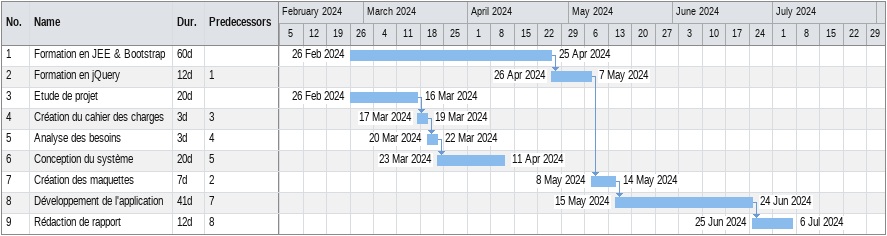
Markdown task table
| ID | Task | Duration | Start | Finish | Predecessors |
|---|---|---|---|---|---|
| 1 | Formation en JEE & Bootstrap | 60d | 2024-02-26 | 2024-04-25 |  |
| 2 | Formation en jQuery | 12d | 2024-04-26 | 2024-05-07 | 1 |
| 3 | Etude de projet | 20d | 2024-02-26 | 2024-03-16 |  |
| 4 | Création du cahier des charges | 3d | 2024-03-17 | 2024-03-19 | 3 |
| 5 | Analyse des besoins | 3d | 2024-03-20 | 2024-03-22 | 4 |
| 6 | Conception du système | 20d | 2024-03-23 | 2024-04-11 | 5 |
| 7 | Création des maquettes | 7d | 2024-05-08 | 2024-05-14 | 2 |
| 8 | Développement de l'application | 41d | 2024-05-15 | 2024-06-24 | 7 |
| 9 | Rédaction de rapport | 12d | 2024-06-25 | 2024-07-06 | 8 |
